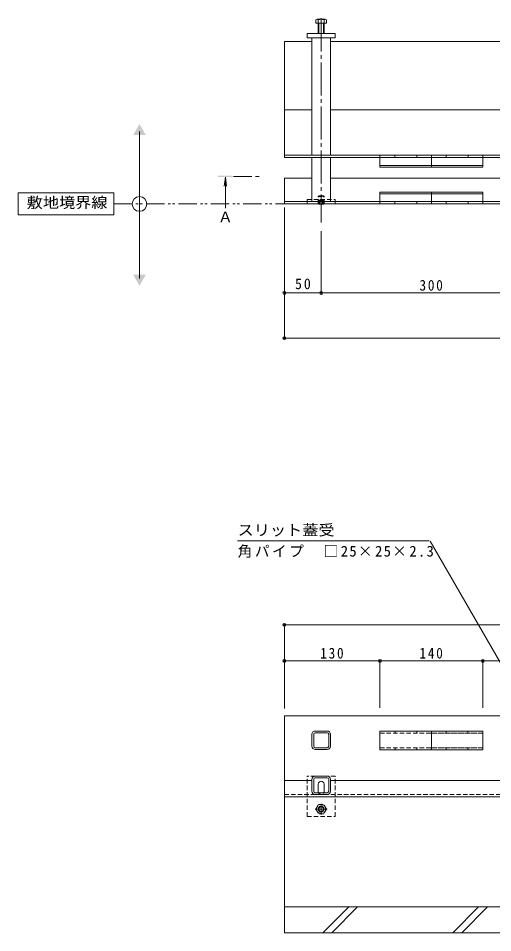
# Model space of a CAD drawing. Units: millimetres at full size, sheet at 1:5; details may follow other scales. Extents: x -1703 to 1949, y -1363 to 1322.
# Drawn here: x -1703 to -1057, y -793 to 451 of the extents above; entities that cross this region are included whole.
import ezdxf
from ezdxf.enums import TextEntityAlignment as Align

# ---------------------------------------------------------------- set-up
doc = ezdxf.new("R2010")
doc.units = ezdxf.units.MM
doc.header["$LTSCALE"] = 5
doc.header["$PDMODE"] = 32
doc.header["$PDSIZE"] = 4
for name, pattern in [('CHAIN1', [8, 5, -1, 1, -1]), ('CHAIN2', [12, 9, -1, 1, -1]), ('DASHED1', [1.8, 1.2, -0.6]), ('DOUBLE_CHAIN1', [8.8, 5, -1, 0.6, -0.6, 0.6, -1])]:
    doc.linetypes.add(name, pattern=pattern)
for name, color, linetype, lineweight in [('4-0_通り芯', 7, 'Continuous', 9), ('4-3_寸法', 7, 'DASHED1', 9), ('4-4_文字', 7, 'Continuous', 9), ('4-5_建具', 7, 'Continuous', 9), ('4-F_断熱材', 6, 'Continuous', 5)]:
    doc.layers.add(name, color=color, linetype=linetype, lineweight=lineweight)
doc.styles.add('ＭＳ ゴシック', font='')
doc.styles.get('ＭＳ ゴシック').set_extended_font_data('MS Gothic')

msp = doc.modelspace()

# ---------------------------------------------------------------- linework, layer by layer
at = {"layer": '4-0_通り芯', "color": 2}
for p, q in [((-1297.858, 444.565), (-1297.858, 449.265)), ((-1296.258, 449.865), (-1285.058, 449.865)), ((-1294.658, 430.565), (-1294.658, 449.265)), ((-1286.658, 430.565), (-1286.658, 449.265)), ((-1283.458, 444.565), (-1283.458, 449.265)), ((-1297.858, 444.565), (-1283.458, 444.565)), ((-1293.958, 430.565), (-1293.958, 444.565)), ((-1287.358, 430.565), (-1287.358, 444.565)), ((-1294.056, 198.065), (-1294.556, 198.565)), ((-1294.056, 198.065), (-1294.056, 198.565)), ((-1294.056, 198.065), (-1287.456, 198.065)), ((-1293.16, 198.565), (-1293.16, 198.065)), ((-1292.66, 198.565), (-1292.66, 198.065)), ((-1288.656, 198.565), (-1288.656, 198.065)), ((-1288.156, 198.565), (-1288.156, 198.065)), ((-1287.456, 198.065), (-1286.956, 198.565)), ((-1287.456, 198.065), (-1287.456, 198.565))]:
    msp.add_line(p, q, dxfattribs=at)
at = {"layer": '4-0_通り芯', "linetype": 'CHAIN2'}
msp.add_line((-1290.658, 451.216), (-1290.658, 173.392), dxfattribs=at)
at = {"layer": '4-0_通り芯'}
for p, q in [((-1309.658, 430.565), (-1309.658, 424.565)), ((-1271.658, 430.565), (-1309.658, 430.565)), ((-1309.658, 424.565), (-1271.658, 424.565)), ((-1303.158, 424.565), (-1303.158, 264.965)), ((-1278.158, 424.565), (-1278.158, 264.965)), ((-1271.658, 424.565), (-1271.658, 430.565)), ((-1303.158, 419.565), (-1340.658, 419.565)), ((-1340.658, 419.565), (-1340.658, 261.765)), ((-1003.158, 419.565), (-1278.158, 419.565)), ((-1303.158, 326.765), (-1340.658, 326.765)), ((-1003.158, 326.765), (-1278.158, 326.765)), ((-340.658, 264.965), (-1340.658, 264.965)), ((-340.658, 261.765), (-1340.658, 261.765)), ((-1303.158, 261.765), (-1303.158, 201.765)), ((-1278.158, 261.765), (-1278.158, 201.765)), ((-1340.658, 198.565), (-1340.658, 233.565)), ((-1303.158, 233.565), (-1340.658, 233.565)), ((-1003.158, 233.565), (-1278.158, 233.565)), ((-340.658, 201.765), (-1340.658, 201.765)), ((-340.658, 198.565), (-1340.658, 198.565)), ((-1340.658, -608.235), (-1340.658, -498.235)), ((-340.658, -498.235), (-1340.658, -498.235)), ((-1282.658, -518.735), (-1298.658, -518.735)), ((-1282.658, -521.035), (-1298.658, -521.035)), ((-1303.158, -539.235), (-1303.158, -523.235)), ((-1300.858, -539.235), (-1300.858, -523.235)), ((-1280.458, -539.235), (-1280.458, -523.235)), ((-1278.158, -539.235), (-1278.158, -523.235)), ((-1298.658, -541.435), (-1282.658, -541.435)), ((-1298.658, -543.735), (-1282.658, -543.735)), ((-1303.158, -600.535), (-1303.158, -584.535)), ((-1300.858, -600.535), (-1300.858, -584.535)), ((-1298.658, -580.035), (-1282.658, -580.035)), ((-1298.658, -582.335), (-1282.658, -582.335)), ((-1280.458, -600.535), (-1280.458, -584.535)), ((-1278.158, -600.535), (-1278.158, -584.535)), ((-1303.158, -586.235), (-1340.658, -586.235)), ((-1294.658, -601.035), (-1294.658, -591.035)), ((-1286.658, -601.035), (-1286.658, -591.035)), ((-1003.158, -586.235), (-1278.158, -586.235)), ((-1340.658, -608.235), (-340.658, -608.235)), ((-1282.658, -602.735), (-1298.658, -602.735)), ((-1282.658, -605.035), (-1298.658, -605.035))]:
    msp.add_line(p, q, dxfattribs=at)
at = {"layer": '4-0_通り芯', "linetype": 'DASHED1'}
for p, q in [((-1309.658, 204.565), (-1271.658, 204.565)), ((-1309.658, 198.565), (-1309.658, 204.565)), ((-1271.658, 204.565), (-1271.658, 198.565)), ((-1309.658, -635.035), (-1309.658, -580.035)), ((-1271.658, -580.035), (-1309.658, -580.035)), ((-1271.658, -635.035), (-1271.658, -580.035)), ((-1340.658, -605.035), (-340.658, -605.035)), ((-1309.658, -635.035), (-1271.658, -635.035))]:
    msp.add_line(p, q, dxfattribs=at)
at = {"layer": '4-0_通り芯', "color": 2, "linetype": 'DASHED1'}
for p, q in [((-1294.756, 208.865), (-1294.056, 209.565)), ((-1294.756, 208.865), (-1286.756, 208.865)), ((-1294.756, 198.765), (-1294.756, 208.865)), ((-1287.456, 209.565), (-1294.056, 209.565)), ((-1294.056, 198.565), (-1294.056, 209.565)), ((-1287.456, 203.065), (-1294.056, 203.065)), ((-1293.16, 203.065), (-1290.658, 204.565)), ((-1293.16, 203.065), (-1293.16, 198.565)), ((-1292.66, 203.065), (-1292.66, 198.565)), ((-1288.156, 203.065), (-1290.658, 204.565)), ((-1288.656, 203.065), (-1288.656, 198.565)), ((-1288.156, 203.065), (-1288.156, 198.565)), ((-1286.756, 208.865), (-1287.456, 209.565)), ((-1287.456, 198.565), (-1287.456, 209.565)), ((-1294.556, 198.565), (-1294.756, 198.765)), ((-1286.956, 198.565), (-1286.756, 198.765)), ((-1297.926, -625.029), (-1294.332, -618.803)), ((-1294.332, -618.803), (-1287.121, -618.803)), ((-1283.526, -625.029), (-1287.121, -618.803)), ((-1297.926, -625.029), (-1294.332, -631.255)), ((-1287.121, -631.255), (-1294.332, -631.255)), ((-1283.526, -625.029), (-1287.121, -631.255))]:
    msp.add_line(p, q, dxfattribs=at)
at = {"layer": '4-0_通り芯', "color": 2, "linetype": 'CHAIN1'}
for p, q in [((-1290.726, -617.7), (-1290.726, -632.358)), ((-1282.424, -625.029), (-1299.028, -625.029))]:
    msp.add_line(p, q, dxfattribs=at)
at = {"layer": '4-0_通り芯', "color": 2, "linetype": 'DASHED1'}
msp.add_lwpolyline([(-1294.756, 198.765), (-1286.756, 198.765), (-1286.756, 208.865)], dxfattribs=at)
msp.add_circle((-1290.726, -625.029), 6.226, dxfattribs=at)
at = {"layer": '4-0_通り芯', "color": 2}
for radius in [4, 3.323]:
    msp.add_circle((-1290.726, -625.029), radius, dxfattribs=at)
for centre, radius, start, end in [((-1296.258, 447.475), 2.39, 48.20791, 131.79209), ((-1290.658, 436.447), 13.418, 72.66888, 107.37088), ((-1285.058, 447.475), 2.39, 48.20791, 131.79209)]:
    msp.add_arc(centre, radius, start, end, dxfattribs=at)
at = {"layer": '4-0_通り芯'}
for centre, radius, start, end in [((-1298.658, -523.235), 4.5, 90, 180), ((-1298.658, -523.235), 2.2, 90, 180), ((-1282.658, -523.235), 4.5, 0, 90), ((-1282.658, -523.235), 2.2, 0, 90), ((-1298.658, -539.235), 4.5, 180, 270), ((-1298.658, -539.235), 2.2, 180, 270), ((-1282.658, -539.235), 2.2, 270, 0), ((-1282.658, -539.235), 4.5, 270, 0), ((-1298.658, -584.535), 4.5, 90, 180), ((-1298.658, -584.535), 2.2, 90, 180), ((-1282.658, -584.535), 4.5, 0, 90), ((-1282.658, -584.535), 2.2, 0, 90), ((-1290.658, -591.035), 4, 0, 180), ((-1298.658, -600.535), 4.5, 180, 270), ((-1298.658, -600.535), 2.2, 180, 270), ((-1290.658, -601.035), 4, 180, 191.53696), ((-1290.658, -601.035), 4, 348.46304, 0), ((-1282.658, -600.535), 2.2, 270, 0), ((-1282.658, -600.535), 4.5, 270, 0)]:
    msp.add_arc(centre, radius, start, end, dxfattribs=at)
at = {"layer": '4-0_通り芯', "linetype": 'DASHED1'}
msp.add_arc((-1290.658, -601.035), 4, 191.53696, 348.46304, dxfattribs=at)
at = {"layer": '4-3_寸法'}
for p, q in [((-1210.658, 264.265), (-1210.658, 261.765)), ((-1210.158, 264.765), (-1191.158, 264.765)), ((-1190.658, 264.265), (-1190.658, 261.765)), ((-1190.658, 261.765), (-1160.658, 261.765)), ((-1160.658, 264.265), (-1160.658, 261.765)), ((-1141.158, 264.765), (-1160.158, 264.765)), ((-1140.658, 264.265), (-1140.658, 261.765)), ((-1140.158, 264.765), (-1121.158, 264.765)), ((-1120.658, 264.265), (-1120.658, 261.765)), ((-1090.658, 261.765), (-1120.658, 261.765)), ((-1090.658, 264.265), (-1090.658, 261.765)), ((-1071.158, 264.765), (-1090.158, 264.765)), ((-1070.658, 264.265), (-1070.658, 261.765)), ((-1210.658, 199.265), (-1210.658, 201.765)), ((-1190.658, 201.765), (-1160.658, 201.765)), ((-1190.658, 199.265), (-1190.658, 201.765)), ((-1160.658, 199.265), (-1160.658, 201.765)), ((-1140.658, 199.265), (-1140.658, 201.765)), ((-1090.658, 201.765), (-1120.658, 201.765)), ((-1120.658, 199.265), (-1120.658, 201.765)), ((-1090.658, 199.265), (-1090.658, 201.765)), ((-1070.658, 199.265), (-1070.658, 201.765)), ((-1210.158, 198.765), (-1191.158, 198.765)), ((-1141.158, 198.765), (-1160.158, 198.765)), ((-1140.158, 198.765), (-1121.158, 198.765)), ((-1071.158, 198.765), (-1090.158, 198.765)), ((-1210.658, -521.735), (-1070.658, -521.735)), ((-1190.058, -521.735), (-1190.058, -518.735)), ((-1160.658, -521.735), (-1160.658, -518.735)), ((-1140.658, -521.735), (-1070.658, -521.735)), ((-1120.658, -521.735), (-1120.658, -518.735)), ((-1091.258, -521.735), (-1091.258, -518.735)), ((-1210.658, -541.535), (-1070.658, -541.535)), ((-1190.058, -544.535), (-1190.058, -541.535)), ((-1160.658, -544.535), (-1160.658, -541.535)), ((-1140.658, -541.535), (-1070.658, -541.535)), ((-1120.658, -544.535), (-1120.658, -541.535)), ((-1091.258, -544.535), (-1091.258, -541.535))]:
    msp.add_line(p, q, dxfattribs=at)
at = {"layer": '4-3_寸法', "linetype": 'Continuous'}
for p, q in [((-1210.658, 261.765), (-1210.658, 248.765)), ((-1140.658, 261.765), (-1140.658, 248.765)), ((-1070.658, 261.765), (-1070.658, 248.765)), ((-1140.658, 251.065), (-1210.658, 251.065)), ((-1210.658, 251.065), (-1070.658, 251.065)), ((-1140.658, 248.765), (-1210.658, 248.765)), ((-1210.658, 248.765), (-1070.658, 248.765)), ((-1140.658, 214.765), (-1210.658, 214.765)), ((-1210.658, 214.765), (-1070.658, 214.765)), ((-1210.658, 201.765), (-1210.658, 214.765)), ((-1140.658, 212.465), (-1210.658, 212.465)), ((-1210.658, 212.465), (-1070.658, 212.465)), ((-1140.658, 201.765), (-1140.658, 214.765)), ((-1070.658, 201.765), (-1070.658, 214.765)), ((-1140.658, -518.735), (-1210.658, -518.735)), ((-1070.658, -518.735), (-1210.658, -518.735)), ((-1210.658, -544.535), (-1210.658, -518.735)), ((-1140.658, -544.535), (-1140.658, -518.735)), ((-1070.658, -518.735), (-1070.658, -544.535)), ((-1140.658, -544.535), (-1210.658, -544.535)), ((-1070.658, -544.535), (-1210.658, -544.535))]:
    msp.add_line(p, q, dxfattribs=at)
at = {"layer": '4-3_寸法'}
for centre, start, end in [((-1210.158, 264.265), 90, 180), ((-1191.158, 264.265), 0, 90), ((-1160.158, 264.265), 90, 180), ((-1141.158, 264.265), 0, 90), ((-1140.158, 264.265), 90, 180), ((-1121.158, 264.265), 0, 90), ((-1090.158, 264.265), 90, 180), ((-1071.158, 264.265), 0, 90), ((-1210.158, 199.265), 180, 270), ((-1191.158, 199.265), 270, 0), ((-1160.158, 199.265), 180, 270), ((-1141.158, 199.265), 270, 0), ((-1140.158, 199.265), 180, 270), ((-1121.158, 199.265), 270, 0), ((-1090.158, 199.265), 180, 270), ((-1071.158, 199.265), 270, 0)]:
    msp.add_arc(centre, 0.5, start, end, dxfattribs=at)
at = {"layer": '4-4_文字'}
for p, q in [((-1340.658, 14.359), (-1340.658, 193.565)), ((-1290.658, 75.859), (-1290.658, 161.592)), ((-1290.658, 77.359), (-1340.658, 77.359)), ((-340.658, 77.359), (-1340.658, 77.359)), ((-340.658, 15.859), (-1340.658, 15.859)), ((-1340.658, -372.742), (-1340.658, -488.235)), ((-1340.658, -374.242), (-340.658, -374.242)), ((-1210.658, -421.822), (-1210.658, -487.382)), ((-1070.658, -421.822), (-1070.658, -487.382)), ((-1340.658, -423.322), (-340.658, -423.322))]:
    msp.add_line(p, q, dxfattribs=at)
for points in [[(-1290.658, 77.359), (-990.658, 77.359), (-690.658, 77.359), (-390.658, 77.359)], [(-1210.658, -423.322), (-1070.658, -423.322), (-910.658, -423.322), (-770.658, -423.322), (-610.658, -423.322), (-470.658, -423.322), (-340.658, -423.322)]]:
    msp.add_lwpolyline(points, dxfattribs=at)
for p in [(-1340.658, 77.359), (-1290.658, 77.359), (-1340.658, 15.859), (-1340.658, -374.242), (-1340.658, -423.322), (-1210.658, -423.322), (-1070.658, -423.322)]:
    msp.add_point(p, dxfattribs=at)
at = {"layer": '4-5_建具'}
for p, q in [((-1537.872, 97.265), (-1537.872, 297.265)), ((-1143.783, -260.013), (-1404.607, -260.013)), ((-993.369, -518.735), (-1142.415, -260.579))]:
    msp.add_line(p, q, dxfattribs=at)
at = {"layer": '4-5_建具', "color": 4}
for q in [(-1422.671, 222.722), (-1419.408, 222.722), (-1421.04, 192.961)]:
    msp.add_line((-1421.04, 235.115), q, dxfattribs=at)
at = {"layer": '4-5_建具', "color": 4, "linetype": 'CHAIN1'}
msp.add_line((-1410.145, 236.115), (-1370.145, 236.115), dxfattribs=at)
at = {"layer": '4-5_建具', "color": 2, "linetype": 'DOUBLE_CHAIN1'}
msp.add_line((-1572.849, 198.565), (-30.421, 198.565), dxfattribs=at)
at = {"layer": '4-5_建具'}
msp.add_lwpolyline([(-1702.849, 183.565), (-1572.849, 183.565), (-1572.849, 213.565), (-1702.849, 213.565)], close=True, dxfattribs=at)
msp.add_circle((-1537.872, 198.565), 10, dxfattribs=at)
for points in [[(-1546.532, 292.265), (-1529.212, 292.265), (-1537.872, 307.265)], [(-1546.532, 102.265), (-1529.212, 102.265), (-1537.872, 87.265)]]:
    msp.add_solid(points, dxfattribs=at)
at = {"layer": '4-5_建具', "color": 4}
msp.add_solid([(-1431.04, 237.115), (-1411.04, 237.115), (-1431.04, 235.115), (-1411.04, 235.115)], dxfattribs=at)
at = {"layer": '4-F_断熱材'}
for p, q in [((-1340.658, -793.235), (-1340.658, -608.235)), ((-1340.658, -793.235), (-1340.658, -758.235)), ((-340.658, -758.235), (-1340.658, -758.235)), ((-1288.214, -793.235), (-1253.214, -758.235)), ((-1276.193, -793.235), (-1241.193, -758.235)), ((-1111.414, -793.235), (-1076.414, -758.235)), ((-1099.393, -793.235), (-1064.393, -758.235)), ((-1340.658, -793.235), (-340.658, -793.235))]:
    msp.add_line(p, q, dxfattribs=at)

# ---------------------------------------------------------------- texts
at = {"layer": '4-4_文字', "color": 2, "char_height": 14.66, "attachment_point": 7, "style": 'ＭＳ ゴシック'}
for s, insert in [('\\T1.27;\\W0.95;50', (-1326.283, 82.359)), ('\\T1.27;\\W0.9;300', (-1156.908, 80.359)), ('\\T1.27;\\W0.9;130', (-1291.908, -420.322)), ('\\T1.27;\\W0.9;140', (-1156.908, -420.322))]:
    msp.add_mtext(s, dxfattribs=dict(at, insert=insert))
at = {"layer": '4-5_建具', "color": 2, "style": 'ＭＳ ゴシック', "width": 1.1}
for s, p in [('敷地境界線', (-1691.428, 188.666)), ('スリット蓋受', (-1404.388, -257.013))]:
    msp.add_text(s, height=14.66, dxfattribs=at).set_placement(p, align=Align.BOTTOM_LEFT)
at = {"layer": '4-5_建具', "color": 2, "style": 'ＭＳ ゴシック'}
msp.add_text('Ａ', height=14.66, dxfattribs=at).set_placement((-1431.04, 169.145), align=Align.BOTTOM_LEFT)
at = {"layer": '4-5_建具', "color": 2, "insert": (-1404.388, -283.013), "char_height": 14.66, "attachment_point": 7, "style": 'ＭＳ ゴシック'}
msp.add_mtext('\\T1.17;角パイプ\u3000□25×25×2.3', dxfattribs=at)

doc.saveas('drawing.dxf')
